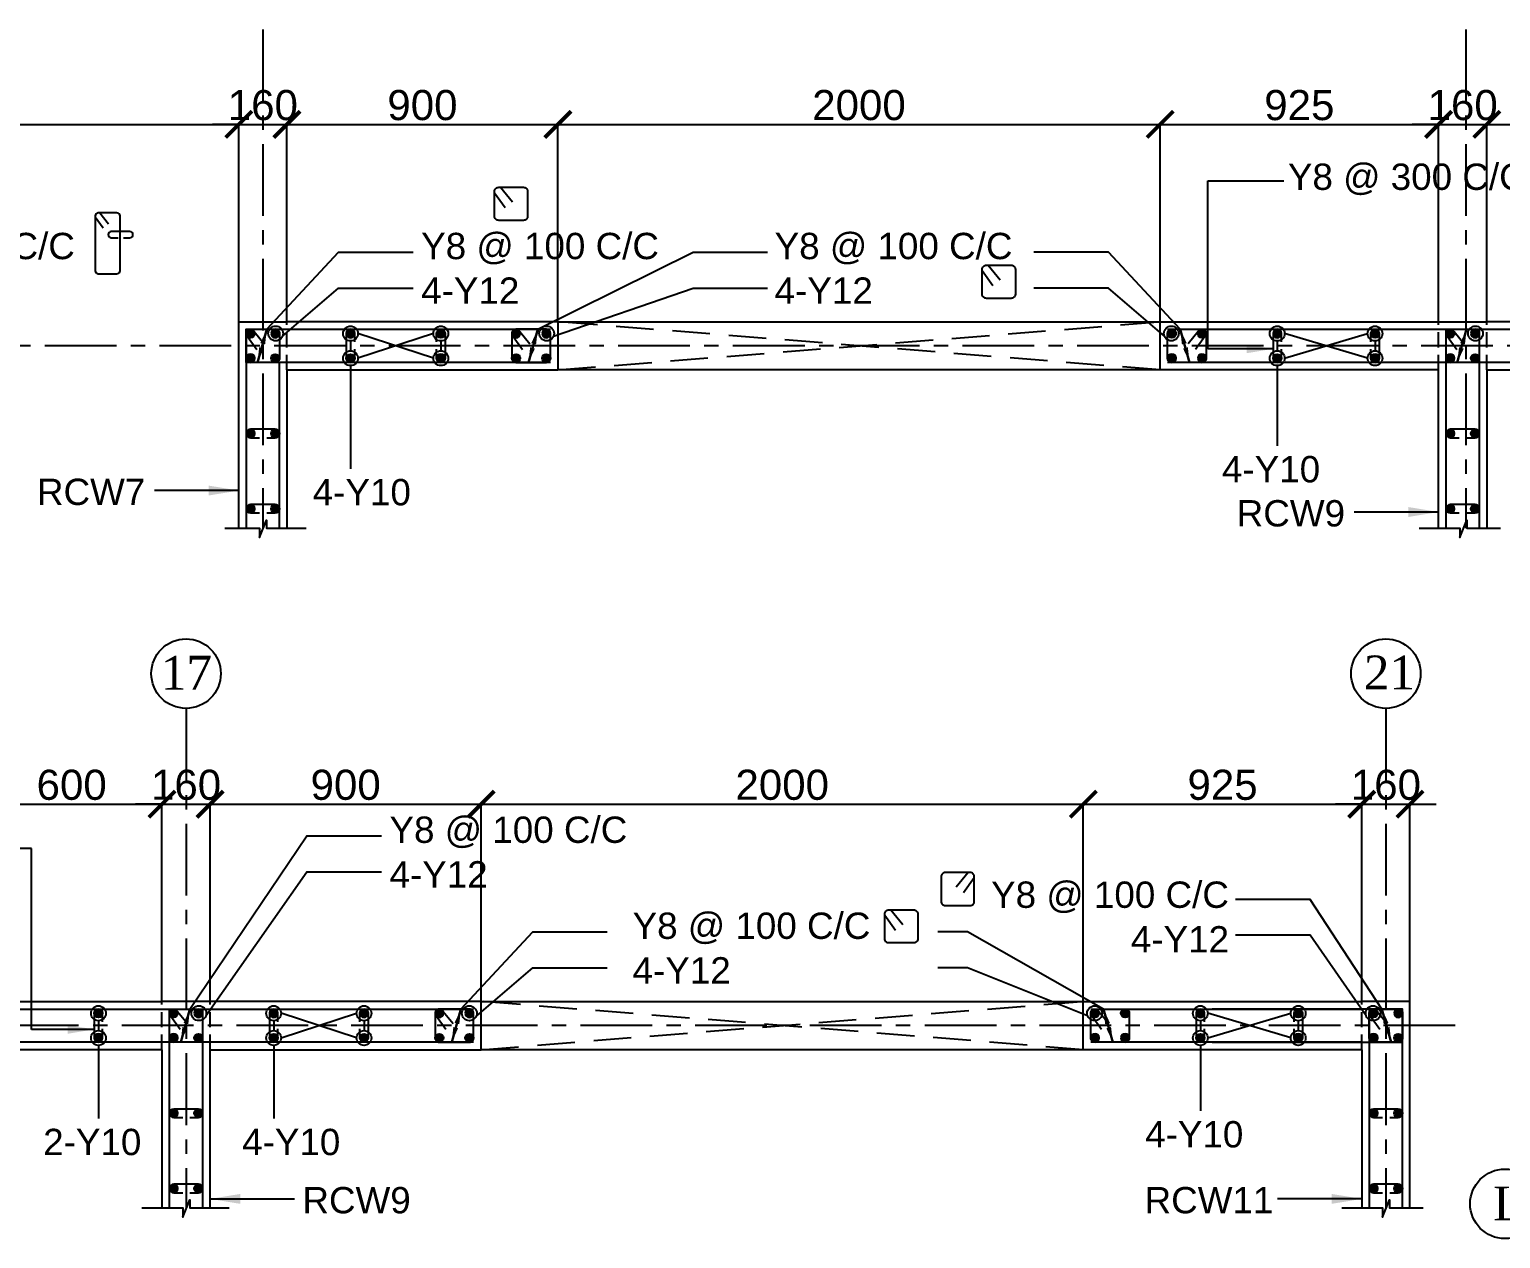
# Model space of a CAD drawing. Header units: inches. Extents: x 200139 to 352388, y -289304 to -188971.
# Drawn here: x 234491 to 254036, y -263597 to -247533 of the extents above; entities that cross this region are included whole.
import ezdxf

# ---------------------------------------------------------------- set-up
doc = ezdxf.new("R2010")
doc.units = ezdxf.units.IN
doc.header["$MEASUREMENT"] = 0
doc.linetypes.add('CENTER', pattern=[50.8, 31.75, -6.35, 6.35, -6.35])
doc.linetypes.add('Hidden', pattern=[3, 2, -1])
for name, color, linetype in [('1', 8, 'Continuous'), ('160 WALL OPEING', 1, 'Continuous'), ('5', 2, 'Continuous'), ('ARROW', 5, 'Continuous'), ('DIM', 251, 'Continuous'), ('GIRD CIR', 1, 'Continuous'), ('GIRD TEXT', 4, 'Continuous'), ('GRID', 8, 'CENTER'), ('LINKS', 3, 'Continuous'), ('OPENING', 1, 'Continuous'), ('SHEAR WALL', 6, 'Continuous'), ('STRRIUPS', 6, 'Continuous'), ('Ttxt', 3, 'Continuous')]:
    doc.layers.add(name, color=color, linetype=linetype)
doc.layers.add('Tex', color=3, linetype='Continuous', lineweight=13)
doc.styles.add('Arial', font='arial.ttf', dxfattribs={"height": 400})
doc.styles.add('T200', font='sanss___.ttf', dxfattribs={"height": 250})
doc.styles.add('T400', font='romantic.ttf')
doc.dimstyles.new('SCALE-25', dxfattribs={"dimtxt": 400, "dimasz": 350, "dimexe": 0, "dimexo": 0, "dimgap": 50, "dimtad": 1, "dimdec": 0, "dimlfac": 0.25, "dimzin": 0, "dimdsep": 46, "dimtxsty": 'Arial', "dimblk": 'ARCHTICK', "dimcen": 0, "dimclrd": 5, "dimclre": 8, "dimclrt": 1, "dimadec": 0, "dimazin": 0, "dimtfac": 1, "dimtdec": 0, "dimtix": 1, "dimtmove": 2, "dimatfit": 3, "dimfxl": 0, "dimtolj": 1, "dimtzin": 0, "dimlwd": -1, "dimarcsym": 0})
doc.dimstyles.new('T200', dxfattribs={"dimtxt": 300, "dimasz": 150, "dimexe": 0, "dimexo": 0, "dimgap": 5, "dimtad": 1, "dimdec": 0, "dimrnd": 5, "dimzin": 0, "dimdsep": 46, "dimtxsty": 'T200', "dimblk": 'ARCHTICK', "dimcen": 300, "dimclrd": 5, "dimclre": 252, "dimclrt": 1, "dimadec": 0, "dimazin": 0, "dimtfac": 50, "dimtdec": 0, "dimtofl": 0, "dimtmove": 2, "dimatfit": 3, "dimfxl": 1, "dimtolj": 1, "dimtzin": 0, "dimarcsym": 2})

# ---------------------------------------------------------------- blocks, each defined once
blk = doc.blocks.new('A$C0C537F9A')
at = {"layer": 'LINKS', "elevation": 59}
blk.add_lwpolyline([(501, 640), (614, 640, 1), (614, 751), (285, 751, 1), (285, 640), (405, 640)], format="xyb", dxfattribs=at)
at = {"layer": 'STRRIUPS', "ltscale": 0.2}
for p, q in [((81, 1080, 59), (239, 886, 59)), ((0, 1008, 59), (142, 812, 59))]:
    blk.add_line(p, q, dxfattribs=at)
at = {"layer": 'STRRIUPS', "ltscale": 0.2, "elevation": 59}
blk.add_lwpolyline([(55, 0), (385, 0, 0.414214), (440, 55), (440, 1025, 0.414214), (385, 1080), (55, 1080, 0.414214), (0, 1025), (0, 55, 0.414214)], format="xyb", close=True, dxfattribs=at)
blk = doc.blocks.new('_ARCHTICK')
at = {"color": 0, "linetype": 'ByBlock', "const_width": 0.15}
blk.add_lwpolyline([(-0.5, -0.5), (0.5, 0.5)], dxfattribs=at)
blk = doc.blocks.new('*D208')
at = {"layer": 'Defpoints', "color": 0}
for p in [(237272, -248795), (230072, -251417, 59), (237272, -251417, 59)]:
    blk.add_point(p, dxfattribs=at)
at = {"layer": 'DIM', "color": 8, "lineweight": -2}
for p, q in [((230072, -251417), (230072, -248795)), ((237272, -251417), (237272, -248795))]:
    blk.add_line(p, q, dxfattribs=at)
at = {"layer": 'DIM', "color": 5}
blk.add_line((230072, -248795), (237272, -248795), dxfattribs=at)
at = {"layer": 'DIM', "color": 5, "xscale": 350, "yscale": 350, "zscale": 350, "rotation": 180}
blk.add_blockref('_ARCHTICK', (230072, -248795), dxfattribs=at)
at = {"layer": 'DIM', "color": 5, "xscale": 350, "yscale": 350, "zscale": 350}
blk.add_blockref('_ARCHTICK', (237272, -248795), dxfattribs=at)
at = {"layer": 'DIM', "color": 1, "insert": (233672, -248541), "char_height": 400, "attachment_point": 5, "style": 'Arial'}
blk.add_mtext('\\A1;1800', dxfattribs=at)
blk = doc.blocks.new('ARCHTICK')
at = {"color": 0, "const_width": 0.15}
blk.add_lwpolyline([(-0.5, -0.5), (0.5, 0.5)], dxfattribs=at)
blk = doc.blocks.new('*D209')
at = {"layer": 'Defpoints', "color": 0}
for p in [(237912, -248795), (237272, -251417, 59), (237912, -251417, 0)]:
    blk.add_point(p, dxfattribs=at)
at = {"layer": 'DIM', "color": 5}
for p, q in [((237272, -248795), (236922, -248795)), ((237272, -248795), (237912, -248795)), ((237912, -248795), (238262, -248795))]:
    blk.add_line(p, q, dxfattribs=at)
at = {"layer": 'DIM', "color": 8, "lineweight": -2}
for p, q in [((237272, -251417), (237272, -248795)), ((237912, -251417), (237912, -248795))]:
    blk.add_line(p, q, dxfattribs=at)
at = {"layer": 'DIM', "color": 5, "xscale": 350, "yscale": 350, "zscale": 350}
blk.add_blockref('_ARCHTICK', (237272, -248795), dxfattribs=at)
at = {"layer": 'DIM', "color": 5, "xscale": 350, "yscale": 350, "zscale": 350, "rotation": 180}
blk.add_blockref('_ARCHTICK', (237912, -248795), dxfattribs=at)
at = {"layer": 'DIM', "color": 1, "insert": (237592, -248541), "char_height": 400, "attachment_point": 5, "style": 'Arial'}
blk.add_mtext('\\A1;160', dxfattribs=at)
blk = doc.blocks.new('*D210')
at = {"layer": 'Defpoints', "color": 0}
for p in [(241512, -248795), (237912, -251417, 0), (241512, -251417, 0)]:
    blk.add_point(p, dxfattribs=at)
at = {"layer": 'DIM', "color": 8, "lineweight": -2}
for p, q in [((237912, -251417), (237912, -248795)), ((241512, -251417), (241512, -248795))]:
    blk.add_line(p, q, dxfattribs=at)
at = {"layer": 'DIM', "color": 5}
blk.add_line((237912, -248795), (241512, -248795), dxfattribs=at)
at = {"layer": 'DIM', "color": 5, "xscale": 350, "yscale": 350, "zscale": 350, "rotation": 180}
blk.add_blockref('_ARCHTICK', (237912, -248795), dxfattribs=at)
at = {"layer": 'DIM', "color": 5, "xscale": 350, "yscale": 350, "zscale": 350}
blk.add_blockref('_ARCHTICK', (241512, -248795), dxfattribs=at)
at = {"layer": 'DIM', "color": 1, "insert": (239712, -248541), "char_height": 400, "attachment_point": 5, "style": 'Arial'}
blk.add_mtext('\\A1;900', dxfattribs=at)
blk = doc.blocks.new('*D211')
at = {"layer": 'Defpoints', "color": 0}
for p in [(249512, -248795), (241512, -251417, 0), (249512, -251417, 59)]:
    blk.add_point(p, dxfattribs=at)
at = {"layer": 'DIM', "color": 8, "lineweight": -2}
for p, q in [((241512, -251417), (241512, -248795)), ((249512, -251417), (249512, -248795))]:
    blk.add_line(p, q, dxfattribs=at)
at = {"layer": 'DIM', "color": 5}
blk.add_line((241512, -248795), (249512, -248795), dxfattribs=at)
at = {"layer": 'DIM', "color": 5, "xscale": 350, "yscale": 350, "zscale": 350, "rotation": 180}
blk.add_blockref('_ARCHTICK', (241512, -248795), dxfattribs=at)
at = {"layer": 'DIM', "color": 5, "xscale": 350, "yscale": 350, "zscale": 350}
blk.add_blockref('_ARCHTICK', (249512, -248795), dxfattribs=at)
at = {"layer": 'DIM', "color": 1, "insert": (245512, -248541), "char_height": 400, "attachment_point": 5, "style": 'Arial'}
blk.add_mtext('\\A1;2000', dxfattribs=at)
blk = doc.blocks.new('*D212')
at = {"layer": 'Defpoints', "color": 0}
for p in [(253212, -248795), (249512, -251417, 59), (253212, -251417, 59)]:
    blk.add_point(p, dxfattribs=at)
at = {"layer": 'DIM', "color": 8, "lineweight": -2}
for p, q in [((249512, -251417), (249512, -248795)), ((253212, -251417), (253212, -248795))]:
    blk.add_line(p, q, dxfattribs=at)
at = {"layer": 'DIM', "color": 5}
blk.add_line((249512, -248795), (253212, -248795), dxfattribs=at)
at = {"layer": 'DIM', "color": 5, "xscale": 350, "yscale": 350, "zscale": 350, "rotation": 180}
blk.add_blockref('_ARCHTICK', (249512, -248795), dxfattribs=at)
at = {"layer": 'DIM', "color": 5, "xscale": 350, "yscale": 350, "zscale": 350}
blk.add_blockref('_ARCHTICK', (253212, -248795), dxfattribs=at)
at = {"layer": 'DIM', "color": 1, "insert": (251362, -248541), "char_height": 400, "attachment_point": 5, "style": 'Arial'}
blk.add_mtext('\\A1;925', dxfattribs=at)
blk = doc.blocks.new('*D213')
at = {"layer": 'Defpoints', "color": 0}
for p in [(253852, -248795), (253212, -251417, 59), (253852, -251417, 59)]:
    blk.add_point(p, dxfattribs=at)
at = {"layer": 'DIM', "color": 5}
for p, q in [((253212, -248795), (252862, -248795)), ((253212, -248795), (253852, -248795)), ((253852, -248795), (254202, -248795))]:
    blk.add_line(p, q, dxfattribs=at)
at = {"layer": 'DIM', "color": 8, "lineweight": -2}
for p, q in [((253212, -251417), (253212, -248795)), ((253852, -251417), (253852, -248795))]:
    blk.add_line(p, q, dxfattribs=at)
at = {"layer": 'DIM', "color": 5, "xscale": 350, "yscale": 350, "zscale": 350}
blk.add_blockref('_ARCHTICK', (253212, -248795), dxfattribs=at)
at = {"layer": 'DIM', "color": 5, "xscale": 350, "yscale": 350, "zscale": 350, "rotation": 180}
blk.add_blockref('_ARCHTICK', (253852, -248795), dxfattribs=at)
at = {"layer": 'DIM', "color": 1, "insert": (253532, -248541), "char_height": 400, "attachment_point": 5, "style": 'Arial'}
blk.add_mtext('\\A1;160', dxfattribs=at)
blk = doc.blocks.new('*D214')
at = {"layer": 'Defpoints', "color": 0}
for p in [(256252, -248795), (253852, -251417, 59), (256252, -251417, 59)]:
    blk.add_point(p, dxfattribs=at)
at = {"layer": 'DIM', "color": 8, "lineweight": -2}
for p, q in [((253852, -251417), (253852, -248795)), ((256252, -251417), (256252, -248795))]:
    blk.add_line(p, q, dxfattribs=at)
at = {"layer": 'DIM', "color": 5}
blk.add_line((253852, -248795), (256252, -248795), dxfattribs=at)
at = {"layer": 'DIM', "color": 5, "xscale": 350, "yscale": 350, "zscale": 350, "rotation": 180}
blk.add_blockref('_ARCHTICK', (253852, -248795), dxfattribs=at)
at = {"layer": 'DIM', "color": 5, "xscale": 350, "yscale": 350, "zscale": 350}
blk.add_blockref('_ARCHTICK', (256252, -248795), dxfattribs=at)
at = {"layer": 'DIM', "color": 1, "insert": (255052, -248541), "char_height": 400, "attachment_point": 5, "style": 'Arial'}
blk.add_mtext('\\A1;600', dxfattribs=at)
blk = doc.blocks.new('R1')
at = {"layer": '5'}
h = blk.add_hatch(color=256, dxfattribs=at)
edge = h.paths.add_edge_path()
edge.add_arc((0, 0), 69.6, 0, 360)
at = {"layer": '5', "color": 6}
blk.add_circle((0, 0), 69.6, dxfattribs=at)
blk = doc.blocks.new('A$C5C0C2414')
at = {"layer": 'STRRIUPS', "ltscale": 0.2}
for p, q in [((0, 0), (158, -194)), ((-81, -72), (61, -268))]:
    blk.add_line(p, q, dxfattribs=at)
blk.add_lwpolyline([(304, -440), (-26, -440, -0.414214), (-81, -385), (-81, -55, -0.414214), (-26, 0), (304, 0, -0.414214), (359, -55), (359, -385, -0.414214)], format="xyb", close=True, dxfattribs=at)
blk = doc.blocks.new('*D228')
at = {"layer": 'Defpoints', "color": 0}
for p in [(236252, -257826), (233852, -260447, 59), (236252, -260447, 59)]:
    blk.add_point(p, dxfattribs=at)
at = {"layer": 'DIM', "color": 8, "lineweight": -2}
for p, q in [((233852, -260447), (233852, -257826)), ((236252, -260447), (236252, -257826))]:
    blk.add_line(p, q, dxfattribs=at)
at = {"layer": 'DIM', "color": 5}
blk.add_line((233852, -257826), (236252, -257826), dxfattribs=at)
at = {"layer": 'DIM', "color": 5, "xscale": 350, "yscale": 350, "zscale": 350, "rotation": 180}
blk.add_blockref('_ARCHTICK', (233852, -257826), dxfattribs=at)
at = {"layer": 'DIM', "color": 5, "xscale": 350, "yscale": 350, "zscale": 350}
blk.add_blockref('_ARCHTICK', (236252, -257826), dxfattribs=at)
at = {"layer": 'DIM', "color": 1, "insert": (235052, -257571), "char_height": 400, "attachment_point": 5, "style": 'Arial'}
blk.add_mtext('\\A1;600', dxfattribs=at)
blk = doc.blocks.new('*D229')
at = {"layer": 'Defpoints', "color": 0}
for p in [(236892, -257826), (236252, -260447, 59), (236892, -260447, 59)]:
    blk.add_point(p, dxfattribs=at)
at = {"layer": 'DIM', "color": 5}
for p, q in [((236252, -257826), (235902, -257826)), ((236252, -257826), (236892, -257826)), ((236892, -257826), (237242, -257826))]:
    blk.add_line(p, q, dxfattribs=at)
at = {"layer": 'DIM', "color": 8, "lineweight": -2}
for p, q in [((236252, -260447), (236252, -257826)), ((236892, -260447), (236892, -257826))]:
    blk.add_line(p, q, dxfattribs=at)
at = {"layer": 'DIM', "color": 5, "xscale": 350, "yscale": 350, "zscale": 350}
blk.add_blockref('_ARCHTICK', (236252, -257826), dxfattribs=at)
at = {"layer": 'DIM', "color": 5, "xscale": 350, "yscale": 350, "zscale": 350, "rotation": 180}
blk.add_blockref('_ARCHTICK', (236892, -257826), dxfattribs=at)
at = {"layer": 'DIM', "color": 1, "insert": (236572, -257571), "char_height": 400, "attachment_point": 5, "style": 'Arial'}
blk.add_mtext('\\A1;160', dxfattribs=at)
blk = doc.blocks.new('*D230')
at = {"layer": 'Defpoints', "color": 0}
for p in [(240492, -257826), (236892, -260447, 59), (240492, -260447, 59)]:
    blk.add_point(p, dxfattribs=at)
at = {"layer": 'DIM', "color": 8, "lineweight": -2}
for p, q in [((236892, -260447), (236892, -257826)), ((240492, -260447), (240492, -257826))]:
    blk.add_line(p, q, dxfattribs=at)
at = {"layer": 'DIM', "color": 5}
blk.add_line((236892, -257826), (240492, -257826), dxfattribs=at)
at = {"layer": 'DIM', "color": 5, "xscale": 350, "yscale": 350, "zscale": 350, "rotation": 180}
blk.add_blockref('_ARCHTICK', (236892, -257826), dxfattribs=at)
at = {"layer": 'DIM', "color": 5, "xscale": 350, "yscale": 350, "zscale": 350}
blk.add_blockref('_ARCHTICK', (240492, -257826), dxfattribs=at)
at = {"layer": 'DIM', "color": 1, "insert": (238692, -257571), "char_height": 400, "attachment_point": 5, "style": 'Arial'}
blk.add_mtext('\\A1;900', dxfattribs=at)
blk = doc.blocks.new('*D231')
at = {"layer": 'Defpoints', "color": 0}
for p in [(248492, -257826), (240492, -260447, 59), (248492, -260447, 59)]:
    blk.add_point(p, dxfattribs=at)
at = {"layer": 'DIM', "color": 8, "lineweight": -2}
for p, q in [((240492, -260447), (240492, -257826)), ((248492, -260447), (248492, -257826))]:
    blk.add_line(p, q, dxfattribs=at)
at = {"layer": 'DIM', "color": 5}
blk.add_line((240492, -257826), (248492, -257826), dxfattribs=at)
at = {"layer": 'DIM', "color": 5, "xscale": 350, "yscale": 350, "zscale": 350, "rotation": 180}
blk.add_blockref('_ARCHTICK', (240492, -257826), dxfattribs=at)
at = {"layer": 'DIM', "color": 5, "xscale": 350, "yscale": 350, "zscale": 350}
blk.add_blockref('_ARCHTICK', (248492, -257826), dxfattribs=at)
at = {"layer": 'DIM', "color": 1, "insert": (244492, -257571), "char_height": 400, "attachment_point": 5, "style": 'Arial'}
blk.add_mtext('\\A1;2000', dxfattribs=at)
blk = doc.blocks.new('*D232')
at = {"layer": 'Defpoints', "color": 0}
for p in [(252192, -257826), (248492, -260447, 59), (252192, -260447, 59)]:
    blk.add_point(p, dxfattribs=at)
at = {"layer": 'DIM', "color": 8, "lineweight": -2}
for p, q in [((248492, -260447), (248492, -257826)), ((252192, -260447), (252192, -257826))]:
    blk.add_line(p, q, dxfattribs=at)
at = {"layer": 'DIM', "color": 5}
blk.add_line((248492, -257826), (252192, -257826), dxfattribs=at)
at = {"layer": 'DIM', "color": 5, "xscale": 350, "yscale": 350, "zscale": 350, "rotation": 180}
blk.add_blockref('_ARCHTICK', (248492, -257826), dxfattribs=at)
at = {"layer": 'DIM', "color": 5, "xscale": 350, "yscale": 350, "zscale": 350}
blk.add_blockref('_ARCHTICK', (252192, -257826), dxfattribs=at)
at = {"layer": 'DIM', "color": 1, "insert": (250342, -257571), "char_height": 400, "attachment_point": 5, "style": 'Arial'}
blk.add_mtext('\\A1;925', dxfattribs=at)
blk = doc.blocks.new('*D233')
at = {"layer": 'Defpoints', "color": 0}
for p in [(252832, -257826), (252192, -260447, 59), (252832, -260447, 59)]:
    blk.add_point(p, dxfattribs=at)
at = {"layer": 'DIM', "color": 5}
for p, q in [((252192, -257826), (251842, -257826)), ((252192, -257826), (252832, -257826)), ((252832, -257826), (253182, -257826))]:
    blk.add_line(p, q, dxfattribs=at)
at = {"layer": 'DIM', "color": 8, "lineweight": -2}
for p, q in [((252192, -260447), (252192, -257826)), ((252832, -260447), (252832, -257826))]:
    blk.add_line(p, q, dxfattribs=at)
at = {"layer": 'DIM', "color": 5, "xscale": 350, "yscale": 350, "zscale": 350}
blk.add_blockref('_ARCHTICK', (252192, -257826), dxfattribs=at)
at = {"layer": 'DIM', "color": 5, "xscale": 350, "yscale": 350, "zscale": 350, "rotation": 180}
blk.add_blockref('_ARCHTICK', (252832, -257826), dxfattribs=at)
at = {"layer": 'DIM', "color": 1, "insert": (252512, -257571), "char_height": 400, "attachment_point": 5, "style": 'Arial'}
blk.add_mtext('\\A1;160', dxfattribs=at)

msp = doc.modelspace()

# ---------------------------------------------------------------- linework, layer by layer
at = {"layer": '1', "linetype": 'Hidden', "ltscale": 100}
for p, q in [((237912.3, -252057.1, 0), (237912.3, -251417.1, 59)), ((253212.3, -252057.1, 59), (253212.3, -251417.1)), ((253852.3, -252057.1, 59), (253852.3, -251417.1)), ((236252, -261087.3, 59), (236252, -260447.3, 59)), ((236892, -261087.3, 59), (236892, -260447.3, 59)), ((252192, -261087.3, 59), (252192, -260447.3))]:
    msp.add_line(p, q, dxfattribs=at)
at = {"layer": '1', "elevation": 118}
for points in [[(237085.2, -254158.1), (237547.7, -254158.1), (237547.7, -254282.5), (237641.3, -254052.5), (237641.3, -254158.1), (238167, -254158.1)], [(252953.4, -254158.1), (253495.9, -254158.1), (253495.9, -254282.5), (253589.4, -254052.5), (253589.4, -254158.1), (254035.1, -254158.1)], [(235984.9, -263188.3), (236527.4, -263188.3), (236527.4, -263312.7), (236621, -263082.7), (236621, -263188.3), (237146.7, -263188.3)], [(251924.9, -263188.3), (252467.4, -263188.3), (252467.4, -263312.7), (252561, -263082.7), (252561, -263188.3), (253006.7, -263188.3)]]:
    msp.add_lwpolyline(points, dxfattribs=at)
at = {"layer": '160 WALL OPEING', "linetype": 'Hidden', "ltscale": 250}
for p, q in [((241512.3, -252057.1, 0), (249512.3, -251417.1)), ((249512.3, -252057.1, 0), (241512.3, -251417.1)), ((240492, -261087.3, 59), (248492, -260447.3)), ((248492, -261087.3, 59), (240492, -260447.3))]:
    msp.add_line(p, q, dxfattribs=at)
at = {"layer": '5', "elevation": 59}
for points in [[(237372.3, -251517.1), (237372.3, -254158.1)], [(241412.3, -251957.1), (237372.3, -251957.1), (237372.3, -251517.1), (241412.3, -251517.1)], [(249612.3, -251517.1), (256152.3, -251517.1)], [(253312.3, -254158.1), (253312.3, -251517.1), (253752.3, -251517.1), (253752.3, -254158.1)], [(237812.3, -254158.1), (237812.3, -251957.1)], [(256152.3, -251957.1), (249612.3, -251957.1)], [(233952, -260547.3), (240392, -260547.3)], [(236352, -263188.3), (236352, -260547.3), (236792, -260547.3), (236792, -263188.3)], [(248592, -260547.3), (252192, -260547.3)], [(250205.4, -260987.3), (252732, -260987.3), (252732, -260547.3), (250205.4, -260547.3)], [(252292, -260547.3), (252292, -263188.3)], [(240392, -260987.3), (233952, -260987.3)], [(252192, -260987.3), (248592, -260987.3)], [(252732, -263188.3), (252732, -260987.3)]]:
    msp.add_lwpolyline(points, dxfattribs=at)
at = {"layer": 'ARROW', "linetype": 'Continuous'}
for p, q in [((250144.5, -249543.8), (251155.3, -249543.8)), ((234518.5, -258414.4), (233507.7, -258414.4))]:
    msp.add_line(p, q, dxfattribs=at)
at = {"layer": 'ARROW'}
for p, q in [((238756.6, -251671.9, 59), (238756.6, -251802.9, 59)), ((239858.1, -251901.4), (238855.1, -251573.4, 59)), ((239858.1, -251573.4), (238855.1, -251901.4, 59)), ((239956.6, -251671.9), (239956.6, -251802.9)), ((251068, -251671.9, 59), (251068, -251802.9, 59)), ((251166.5, -251901.4, 59), (252269.5, -251573.4, 59)), ((252269.5, -251901.4, 59), (251166.5, -251573.4, 59)), ((252368, -251671.9, 59), (252368, -251802.9, 59)), ((238756.6, -251999.9, 59), (238756.6, -253371.3, 59)), ((251068, -251999.9, 59), (251068, -253065.7, 59)), ((235407.7, -260702.1, 59), (235407.7, -260833.1, 59)), ((237736.3, -260702.1, 59), (237736.3, -260833.1, 59)), ((237834.8, -260931.6, 59), (238837.8, -260603.6, 59)), ((238837.8, -260931.6, 59), (237834.8, -260603.6, 59)), ((238936.3, -260702.1, 59), (238936.3, -260833.1, 59)), ((250047.7, -260702.1), (250047.7, -260833.1)), ((250146.2, -260931.6), (251249.2, -260603.6, 59)), ((251249.2, -260931.6, 59), (250146.2, -260603.6)), ((251347.7, -260702.1, 59), (251347.7, -260833.1, 59)), ((235407.7, -261030.1, 59), (235407.7, -262003.8, 59)), ((237736.3, -261030.1, 59), (237736.3, -262003.8, 59)), ((250047.7, -261030.1), (250047.7, -261901.4))]:
    msp.add_line(p, q, dxfattribs=at)
for points, elevation in [([(237644.5, -251517.1), (238597.9, -250492.9), (239588.1, -250492.9)], 59), ([(241244.5, -251517.1), (243307.9, -250492.9), (244298.1, -250492.9)], 0), ([(249780, -251517.1), (248826.6, -250492.9), (247836.4, -250492.9)], 0), ([(237854.7, -251607), (238597.9, -250969.3), (239588.1, -250969.3)], 59), ([(241454.7, -251607), (243307.9, -250969.3), (244298.1, -250969.3)], 0), ([(249569.9, -251607), (248826.6, -250969.3), (247836.4, -250969.3)], 0), ([(236624.2, -260547.3), (238177.2, -258247.7), (239167.4, -258247.7)], 59), ([(236834.4, -260637.2), (238177.2, -258724), (239167.4, -258724)], 59), ([(252459.8, -260547.3), (251506.3, -259091.8), (250516.1, -259091.8)], 59), ([(240224.2, -260547.3), (241177.7, -259523.2), (242167.9, -259523.2)], 59), ([(248759.8, -260547.3), (246954.3, -259523.2), (246558.6, -259523.2)], 0), ([(252249.6, -260637.2), (251506.3, -259568.1), (250516.1, -259568.1)], 59), ([(240434.4, -260637.2), (241177.7, -259999.5), (242167.9, -259999.5)], 59), ([(248549.6, -260637.2), (246954.3, -259999.5), (246558.6, -259999.5)], 0)]:
    msp.add_lwpolyline(points, dxfattribs=dict(at, elevation=elevation))
for centre in [(237762.3, -251572.8, 59), (238756.6, -251573.4, 59), (239956.6, -251573.4), (241362.3, -251572.8, 0), (249662.3, -251572.8, 0), (251068, -251573.4, 59), (252368, -251573.4, 59), (253702.3, -251572.8, 59), (238756.6, -251901.4, 59), (239956.6, -251901.4), (251068, -251901.4, 59), (252368, -251901.4, 59), (235407.7, -260603.6, 59), (236742, -260603, 59), (237736.3, -260603.6, 59), (238936.3, -260603.6, 59), (240336.3, -260603.6, 59), (248642, -260603, 0), (250047.7, -260603.6), (251347.7, -260603.6, 59), (252342, -260603, 59), (235407.7, -260931.6, 59), (237736.3, -260931.6, 59), (238936.3, -260931.6, 59), (250047.7, -260931.6), (251347.7, -260931.6, 59)]:
    msp.add_circle(centre, 98.5, dxfattribs=at)
at = {"layer": 'GIRD CIR'}
for centre in [(236572, -256091.3, 59), (252512, -256091.3, 59), (254093.1, -263135.2, 14.7)]:
    msp.add_circle(centre, 461.7, dxfattribs=at)
at = {"layer": 'GRID', "ltscale": 30}
for p, q in [((237592.3, -247533.3, 59), (237592.3, -254158.1, 59)), ((253572.3, -247533.3, 59), (253572.3, -254158.1, 59)), ((282890.6, -251737.1, 59), (203229.3, -251737.1, 59)), ((236572, -256563.6, 59), (236572, -263188.3, 59)), ((252512, -256563.6, 59), (252512, -263203.2, 59)), ((253433.1, -260767.3, 59), (203057, -260767.3, 59))]:
    msp.add_line(p, q, dxfattribs=at)
at = {"layer": 'LINKS', "elevation": 59}
for points in [[(238812.3, -251685.4), (238812.3, -251572.8, 1), (238700.9, -251572.8), (238700.9, -251901.4, 1), (238812.3, -251901.4), (238812.3, -251781.9)], [(252312.3, -251685.4), (252312.3, -251572.8, -1), (252423.7, -251572.8), (252423.7, -251901.4, -1), (252312.3, -251901.4), (252312.3, -251781.9)], [(237644, -252957.1), (237756.6, -252957.1, 1), (237756.6, -252845.7), (237428, -252845.7, 1), (237428, -252957.1), (237547.5, -252957.1)], [(253584, -252957.1), (253696.6, -252957.1, 1), (253696.6, -252845.7), (253368, -252845.7, 1), (253368, -252957.1), (253487.5, -252957.1)], [(237644, -253957.1), (237756.6, -253957.1, 1), (237756.6, -253845.7), (237428, -253845.7, 1), (237428, -253957.1), (237547.5, -253957.1)], [(253584, -253957.1), (253696.6, -253957.1, 1), (253696.6, -253845.7), (253368, -253845.7, 1), (253368, -253957.1), (253487.5, -253957.1)], [(235461.9, -260715.7), (235461.9, -260603, 1), (235350.5, -260603), (235350.5, -260931.6, 1), (235461.9, -260931.6), (235461.9, -260812.1)], [(237792, -260715.6), (237792, -260603, 1), (237680.6, -260603), (237680.6, -260931.6, 1), (237792, -260931.6), (237792, -260812.1)], [(238880.6, -260715.7), (238880.6, -260603, -1), (238992, -260603), (238992, -260931.6, -1), (238880.6, -260931.6), (238880.6, -260812.1)], [(251292, -260715.6), (251292, -260603, -1), (251403.4, -260603), (251403.4, -260931.6, -1), (251292, -260931.6), (251292, -260812.1)], [(236623.7, -261987.3), (236736.3, -261987.3, 1), (236736.3, -261875.9), (236407.7, -261875.9, 1), (236407.7, -261987.3), (236527.2, -261987.3)], [(252563.7, -261987.3), (252676.3, -261987.3, 1), (252676.3, -261875.9), (252347.7, -261875.9, 1), (252347.7, -261987.3), (252467.2, -261987.3)], [(236623.7, -262987.3), (236736.3, -262987.3, 1), (236736.3, -262875.9), (236407.7, -262875.9, 1), (236407.7, -262987.3), (236527.2, -262987.3)], [(252563.7, -262987.3), (252676.3, -262987.3, 1), (252676.3, -262875.9), (252347.7, -262875.9, 1), (252347.7, -262987.3), (252467.2, -262987.3)]]:
    msp.add_lwpolyline(points, format="xyb", dxfattribs=at)
at = {"layer": 'LINKS'}
for points in [[(239900.9, -251685.4), (239900.9, -251572.8, -1), (240012.3, -251572.8), (240012.3, -251901.4, -1), (239900.9, -251901.4), (239900.9, -251781.9)], [(251123.7, -251685.4), (251123.7, -251572.8, 1), (251012.3, -251572.8), (251012.3, -251901.4, 1), (251123.7, -251901.4), (251123.7, -251781.9)], [(250103.4, -260715.6), (250103.4, -260603, 1), (249992, -260603), (249992, -260931.6, 1), (250103.4, -260931.6), (250103.4, -260812.1)]]:
    msp.add_lwpolyline(points, format="xyb", dxfattribs=at)
at = {"layer": 'OPENING', "color": 1}
for points, elevation in [([(241512.3, -251417.1), (249512.3, -251417.1)], 0), ([(249512.3, -252057.1), (241512.3, -252057.1)], 0), ([(240492, -260447.3), (248492, -260447.3)], 59), ([(248492, -261087.3), (240492, -261087.3)], 59)]:
    msp.add_lwpolyline(points, dxfattribs=dict(at, elevation=elevation))
at = {"layer": 'SHEAR WALL', "color": 4}
for p, q in [((241512.3, -251417.1), (241512.3, -252057.1, 0)), ((249512.3, -252057.1, 0), (249512.3, -251417.1, 0)), ((240492, -261087.3, 59), (240492, -260447.3)), ((248492, -261087.3, 59), (248492, -260447.3, 59))]:
    msp.add_line(p, q, dxfattribs=at)
for points, elevation in [([(237272.3, -254158.1), (237272.3, -251417.1), (237912.3, -251417.1)], 59), ([(241512.3, -251417.1), (237912.3, -251417.1)], 0), ([(249512.3, -251417.1), (249512.3, -251417.1), (253212.3, -251417.1)], 59), ([(253212.3, -251417.1), (253852.3, -251417.1)], 59), ([(256252.3, -251417.1), (253852.3, -251417.1)], 59), ([(237912.3, -252057.1), (237912.3, -254158.1)], 59), ([(237912.3, -252057.1), (241512.3, -252057.1)], 0), ([(253212.3, -252057.1), (249512.3, -252057.1)], 59), ([(253212.3, -254158.1), (253212.3, -252057.1)], 59), ([(253852.3, -252057.1), (256252.3, -252057.1)], 59), ([(253852.3, -252057.1), (253852.3, -254158.1)], 59), ([(236252, -261087.3), (233852, -261087.3), (233852, -260447.3), (236252, -260447.3)], 59), ([(236892, -260447.3), (236252, -260447.3)], 59), ([(240492, -260447.3), (236892, -260447.3)], 59), ([(248492, -260447.3), (248492, -260447.3), (252192, -260447.3)], 59), ([(252832, -263188.3), (252832, -260447.3), (252192, -260447.3)], 59), ([(236252, -261087.3), (236252, -263188.3)], 59), ([(236892, -261087.3), (240492, -261087.3)], 59), ([(236892, -263188.3), (236892, -261087.3)], 59), ([(252192, -261087.3), (248492, -261087.3)], 59), ([(252192, -261087.3), (252192, -263188.3)], 59)]:
    msp.add_lwpolyline(points, dxfattribs=dict(at, elevation=elevation))
at = {"layer": 'STRRIUPS', "ltscale": 0.2}
for p, q in [((237389.3, -251612.5, 59), (237514, -251785.5, 59)), ((237478.2, -251548, 59), (237611.3, -251710.8, 59)), ((240917.9, -251612.5), (241042.6, -251785.5)), ((241006.8, -251548), (241139.9, -251710.8)), ((250017.8, -251548), (249884.7, -251710.8)), ((250106.6, -251612.5), (249981.9, -251785.5)), ((253329.3, -251612.5, 59), (253454, -251785.5, 59)), ((253418.2, -251548, 59), (253551.3, -251710.8, 59)), ((236369, -260642.8, 59), (236493.7, -260815.7, 59)), ((236457.9, -260578.2, 59), (236591, -260741, 59)), ((239897.6, -260642.8, 59), (240022.3, -260815.7, 59)), ((239986.5, -260578.2, 59), (240119.6, -260741, 59)), ((248609, -260642.8), (248733.7, -260815.7)), ((248697.9, -260578.2), (248831, -260741)), ((252309, -260642.8, 59), (252433.7, -260815.7, 59)), ((252397.9, -260578.2, 59), (252531, -260741, 59))]:
    msp.add_line(p, q, dxfattribs=at)
at = {"layer": 'STRRIUPS', "ltscale": 0.2, "elevation": 59}
for points in [[(237757.3, -251957.1), (237427.3, -251957.1, -0.4142136), (237372.3, -251902.1), (237372.3, -251572.1, -0.4142136), (237427.3, -251517.1), (237757.3, -251517.1, -0.4142136), (237812.3, -251572.1), (237812.3, -251902.1, -0.4142136)], [(253697.3, -251957.1), (253367.3, -251957.1, -0.4142136), (253312.3, -251902.1), (253312.3, -251572.1, -0.4142136), (253367.3, -251517.1), (253697.3, -251517.1, -0.4142136), (253752.3, -251572.1), (253752.3, -251902.1, -0.4142136)], [(236737, -260987.3), (236407, -260987.3, -0.4142136), (236352, -260932.3), (236352, -260602.3, -0.4142136), (236407, -260547.3), (236737, -260547.3, -0.4142136), (236792, -260602.3), (236792, -260932.3, -0.4142136)], [(239935.6, -260987.3), (240337, -260987.3, 0.4142136), (240392, -260932.3), (240392, -260602.3, 0.4142136), (240337, -260547.3), (239935.6, -260547.3, 0.4142136), (239880.6, -260602.3), (239880.6, -260932.3, 0.4142136)], [(252677, -260987.3), (252347, -260987.3, -0.4142136), (252292, -260932.3), (252292, -260602.3, -0.4142136), (252347, -260547.3), (252677, -260547.3, -0.4142136), (252732, -260602.3), (252732, -260932.3, -0.4142136)]]:
    msp.add_lwpolyline(points, format="xyb", close=True, dxfattribs=at)
at = {"layer": 'STRRIUPS', "ltscale": 0.2}
for points in [[(240955.9, -251957.1), (241357.3, -251957.1, 0.4142136), (241412.3, -251902.1), (241412.3, -251572.1, 0.4142136), (241357.3, -251517.1), (240955.9, -251517.1, 0.4142136), (240900.9, -251572.1), (240900.9, -251902.1, 0.4142136)], [(250068.7, -251957.1), (249667.3, -251957.1, -0.4142136), (249612.3, -251902.1), (249612.3, -251572.1, -0.4142136), (249667.3, -251517.1), (250068.7, -251517.1, -0.4142136), (250123.7, -251572.1), (250123.7, -251902.1, -0.4142136)], [(249048.4, -260987.3), (248647, -260987.3, -0.4142136), (248592, -260932.3), (248592, -260602.3, -0.4142136), (248647, -260547.3), (249048.4, -260547.3, -0.4142136), (249103.4, -260602.3), (249103.4, -260932.3, -0.4142136)]]:
    msp.add_lwpolyline(points, format="xyb", close=True, dxfattribs=at)

# ---------------------------------------------------------------- block references
at = {"layer": '5', "yscale": 0.8000000000465661, "zscale": 0.8000000000465661}
for p, xscale, rotation in [((237428, -251572.8, 59), 0.8000000000465661, 90.00000000000001), ((237756.6, -251572.8, 59), -0.8000000000465661, 270), ((238756.6, -251572.8, 59), -0.8000000000465661, 270), ((239956.6, -251572.8), 0.8000000000465661, 90.00000000000001), ((240956.6, -251572.8), -0.8000000000465661, 270), ((241356.6, -251572.8), -0.8000000000465661, 270), ((249668, -251572.8), 0.8000000000465661, 90.00000000000001), ((250068, -251572.8), 0.8000000000465661, 90.00000000000001), ((251068, -251572.8), -0.8000000000465661, 270), ((252368, -251572.8, 59), 0.8000000000465661, 90.00000000000001), ((253368, -251572.8, 59), 0.8000000000465661, 90.00000000000001), ((253696.6, -251572.8, 59), -0.8000000000465661, 270), ((237428, -251901.4, 59), -0.8000000000465661, 90), ((237756.6, -251901.4, 59), 0.8000000000465661, 270), ((238756.6, -251901.4, 59), 0.8000000000465661, 270), ((239956.6, -251901.4), -0.8000000000465661, 90), ((240956.6, -251901.4), 0.8000000000465661, 270), ((241356.6, -251901.4), 0.8000000000465661, 270), ((249668, -251901.4), -0.8000000000465661, 90), ((250068, -251901.4), -0.8000000000465661, 90), ((251068, -251901.4), 0.8000000000465661, 270), ((252368, -251901.4, 59), -0.8000000000465661, 90), ((253368, -251901.4, 59), -0.8000000000465661, 90), ((253696.6, -251901.4, 59), 0.8000000000465661, 270), ((237428, -252901.4, 59), -0.8000000000465661, 90), ((237756.6, -252901.4, 59), 0.8000000000465661, 270), ((253368, -252901.4, 59), -0.8000000000465661, 90), ((253696.6, -252901.4, 59), 0.8000000000465661, 270), ((237428, -253901.4, 59), -0.8000000000465661, 90), ((237756.6, -253901.4, 59), 0.8000000000465661, 270), ((253368, -253901.4, 59), -0.8000000000465661, 90), ((253696.6, -253901.4, 59), 0.8000000000465661, 270), ((235407.7, -260603, 59), 0.8000000000465661, 90.00000000000001), ((236407.7, -260603, 59), 0.8000000000465661, 90.00000000000001), ((236736.3, -260603, 59), -0.8000000000465661, 270), ((237736.3, -260603, 59), -0.8000000000465661, 270), ((238936.3, -260603, 59), -0.8000000000465661, 270), ((239936.3, -260603, 59), -0.8000000000465661, 270), ((240336.3, -260603, 59), -0.8000000000465661, 270), ((248647.7, -260603), 0.8000000000465661, 90.00000000000001), ((249047.7, -260603), 0.8000000000465661, 90.00000000000001), ((250047.7, -260603), -0.8000000000465661, 270), ((251347.7, -260603, 59), 0.8000000000465661, 90.00000000000001), ((252347.7, -260603, 59), 0.8000000000465661, 90.00000000000001), ((252676.3, -260603, 59), -0.8000000000465661, 270), ((235407.7, -260931.6, 59), -0.8000000000465661, 90), ((236407.7, -260931.6, 59), -0.8000000000465661, 90), ((236736.3, -260931.6, 59), 0.8000000000465661, 270), ((237736.3, -260931.6, 59), 0.8000000000465661, 270), ((238936.3, -260931.6, 59), 0.8000000000465661, 270), ((239936.3, -260931.6, 59), 0.8000000000465661, 270), ((240336.3, -260931.6, 59), 0.8000000000465661, 270), ((248647.7, -260931.6), -0.8000000000465661, 90), ((249047.7, -260931.6), -0.8000000000465661, 90), ((250047.7, -260931.6), 0.8000000000465661, 270), ((251347.7, -260931.6, 59), -0.8000000000465661, 90), ((252347.7, -260931.6, 59), -0.8000000000465661, 90), ((252676.3, -260931.6, 59), 0.8000000000465661, 270), ((236407.7, -261931.6, 59), -0.8000000000465661, 90), ((236736.3, -261931.6, 59), 0.8000000000465661, 270), ((252347.7, -261931.6, 59), -0.8000000000465661, 90), ((252676.3, -261931.6, 59), 0.8000000000465661, 270), ((236407.7, -262931.6, 59), -0.8000000000465661, 90), ((236736.3, -262931.6, 59), 0.8000000000465661, 270), ((252347.7, -262931.6, 59), -0.8000000000465661, 90), ((252676.3, -262931.6, 59), 0.8000000000465661, 270)]:
    msp.add_blockref('R1', p, dxfattribs=dict(at, xscale=xscale, rotation=rotation))
at = {"layer": 'STRRIUPS'}
for p in [(240751.2, -249630.3), (247230.2, -250665.8), (245934.4, -259230)]:
    msp.add_blockref('A$C5C0C2414', p, dxfattribs=at)
at = {"layer": 'STRRIUPS', "color": 1, "xscale": 0.75, "yscale": 0.75, "zscale": 0.75}
msp.add_blockref('A$C0C537F9A', (235364.4, -250780.4, 14.7), dxfattribs=at)
at = {"layer": 'STRRIUPS', "xscale": -1}
msp.add_blockref('A$C5C0C2414', (246963.2, -258733.8, -59), dxfattribs=at)

# ---------------------------------------------------------------- texts
at = {"layer": 'GIRD TEXT', "ltscale": 7, "style": 'T400'}
for s, p in [('17', (236236.8, -256305.1)), ('21', (252219.3, -256301.1)), ('L', (253939.4, -263356))]:
    msp.add_text(s, height=450, dxfattribs=at).set_placement(p)
at = {"layer": 'Tex', "style": 'Arial'}
for s, p in [('RCW7', (234591, -253851.5)), ('RCW7', (234591, -253851.5)), ('RCW9', (250530.1, -254136.5)), ('RCW9', (238117.6, -263261.7)), ('RCW11', (249306.2, -263261.7))]:
    msp.add_text(s, height=350, dxfattribs=at).set_placement(p)
at = {"layer": 'Ttxt', "color": 4, "style": 'Arial'}
for s, p in [('Y8 @ 300 C/C(VER.)(TYP.,)', (251210.1, -249665.4)), ('Y8 @ 100 C/C', (231935.3, -250585.5)), ('Y8 @ 100 C/C', (239695.3, -250585.5)), ('Y8 @ 100 C/C', (244391.3, -250585.5)), ('4-Y12', (239695.3, -251178.4)), ('4-Y12', (244391.3, -251178.4)), ('4-Y10', (250334.1, -253550.4)), ('4-Y10', (238254.3, -253855.9)), ('Y8 @ 100 C/C', (239274.5, -258340.2)), ('4-Y12', (239274.5, -258933.1)), ('Y8 @ 100 C/C', (247267.1, -259203.3)), ('Y8 @ 100 C/C', (242504, -259615.7)), ('4-Y12', (249123.8, -259796.3)), ('4-Y12', (242504, -260208.6)), ('4-Y10', (249313.8, -262386.1)), ('2-Y10', (234673.8, -262488.5)), ('4-Y10', (237316.6, -262488.5))]:
    msp.add_text(s, height=350, dxfattribs=at).set_placement(p)

# ---------------------------------------------------------------- dimensions: what is measured, and where the dimension line sits
at = {"layer": 'DIM', "color": 1}
for base, p1, p2, picture, middle in [((237272.3, -248795.4), (230072.3, -251417.1, 59), (237272.3, -251417.1, 59), '*D208', (233672.3, -248541.2)), ((237912.3, -248795.4), (237272.3, -251417.1, 59), (237912.3, -251417.1, 0), '*D209', (237592.3, -248541.2)), ((241512.3, -248795.4), (237912.3, -251417.1, 0), (241512.3, -251417.1, 0), '*D210', (239712.3, -248541.2)), ((249512.3, -248795.4), (241512.3, -251417.1, 0), (249512.3, -251417.1, 59), '*D211', (245512.3, -248541.2)), ((253212.3, -248795.4), (249512.3, -251417.1, 59), (253212.3, -251417.1, 59), '*D212', (251362.3, -248541.2)), ((253852.3, -248795.4), (253212.3, -251417.1, 59), (253852.3, -251417.1, 59), '*D213', (253532.3, -248541.2)), ((256252.3, -248795.4), (253852.3, -251417.1, 59), (256252.3, -251417.1, 59), '*D214', (255052.3, -248541.2)), ((236252, -257825.7), (233852, -260447.3, 59), (236252, -260447.3, 59), '*D228', (235052, -257571.4)), ((236892, -257825.7), (236252, -260447.3, 59), (236892, -260447.3, 59), '*D229', (236572, -257571.4)), ((240492, -257825.7), (236892, -260447.3, 59), (240492, -260447.3, 59), '*D230', (238692, -257571.4)), ((248492, -257825.7), (240492, -260447.3, 59), (248492, -260447.3, 59), '*D231', (244492, -257571.4)), ((252192, -257825.7), (248492, -260447.3, 59), (252192, -260447.3, 59), '*D232', (250342, -257571.4)), ((252832, -257825.7), (252192, -260447.3, 59), (252832, -260447.3, 59), '*D233', (252512, -257571.4))]:
    dim = msp.add_linear_dim(base=base, p1=p1, p2=p2, dimstyle='SCALE-25', override={"dimldrblk": 'ARCHTICK'}, dxfattribs=at)
    dim.commit()
    dim.dimension.update_dxf_attribs({"geometry": picture, "text_midpoint": middle})

# ---------------------------------------------------------------- leaders
at = {"layer": 'ARROW'}
for points, override in [([(251012.3, -251777), (250144.5, -251777), (250144.5, -249543.8)], {"dimasz": 350, "dimtad": 0}), ([(237520.8, -251957.1, 59), (237644.5, -251517.1, 59)], {"dimasz": 200, "dimtad": 0}), ([(237644.5, -251517.1, 59), (237520.8, -251957.1, 59)], {"dimasz": 200, "dimtad": 0}), ([(241120.8, -251957.1), (241244.5, -251517.1)], {"dimasz": 200, "dimtad": 0}), ([(241244.5, -251517.1), (241120.8, -251957.1)], {"dimasz": 200, "dimtad": 0}), ([(249903.7, -251957.1), (249780, -251517.1)], {"dimasz": 200, "dimtad": 0}), ([(249780, -251517.1), (249903.7, -251957.1)], {"dimasz": 200, "dimtad": 0}), ([(253460.8, -251957.1, 59), (253584.5, -251517.1, 59)], {"dimasz": 200, "dimtad": 0}), ([(253584.5, -251517.1, 59), (253460.8, -251957.1, 59)], {"dimasz": 200, "dimtad": 0}), ([(235350.5, -260818.2), (234518.5, -260818.2), (234518.5, -258414.4)], {"dimasz": 350, "dimtad": 0}), ([(236500.6, -260987.3, 59), (236624.2, -260547.3, 59)], {"dimasz": 200, "dimtad": 0}), ([(236624.2, -260547.3, 59), (236500.6, -260987.3, 59)], {"dimasz": 200, "dimtad": 0}), ([(240100.6, -260987.3, 59), (240224.2, -260547.3, 59)], {"dimasz": 200, "dimtad": 0}), ([(240224.2, -260547.3, 59), (240100.6, -260987.3, 59)], {"dimasz": 200, "dimtad": 0}), ([(248883.4, -260987.3), (248759.8, -260547.3)], {"dimasz": 200, "dimtad": 0}), ([(248759.8, -260547.3), (248883.4, -260987.3)], {"dimasz": 200, "dimtad": 0}), ([(252583.4, -260987.3, 59), (252459.8, -260547.3, 59)], {"dimasz": 200, "dimtad": 0}), ([(252459.8, -260547.3, 59), (252583.4, -260987.3, 59)], {"dimasz": 200, "dimtad": 0})]:
    msp.add_leader(points, dimstyle='T200', override=override, dxfattribs=at)
at = {"layer": 'ARROW', "linetype": 'Continuous'}
for points in [[(237272.3, -253659.4, 58.4), (236152.4, -253659.4, 58.4)], [(253212.3, -253944.5, -59.5), (252092.4, -253944.5, -59.5)], [(236892, -263069.7, -118.6), (238011.9, -263069.7, -118.6)], [(252192, -263069.7, 59), (251072.1, -263069.7, 59)]]:
    msp.add_leader(points, dimstyle='SCALE-25', override={"dimasz": 400}, dxfattribs=at)

doc.saveas('drawing.dxf')
